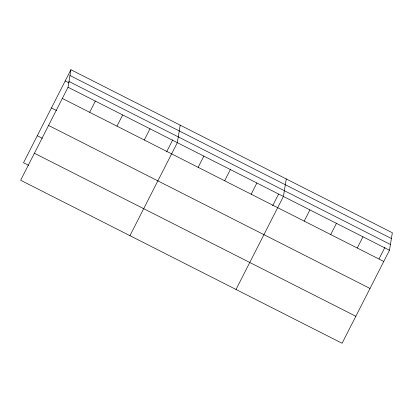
<?xml version="1.0" encoding="UTF-8"?>
<svg xmlns="http://www.w3.org/2000/svg" width="413" height="413" viewBox="0 0 413 413"><rect width="100%" height="100%" fill="white"/><g stroke="black" fill="none" stroke-linecap="round" stroke-linejoin="round"><path stroke-width="0.62" d="M68.037 87.236L70.912 69.735L392.35 232.756L389.474 250.257L342.088 343.265L20.65 180.244L68.037 87.236L389.474 250.257M180.202 125.165L177.327 142.666L129.94 235.668M286.276 178.963L283.401 196.464L236.014 289.467M70.912 69.735L23.526 162.743L28.647 165.339M89.652 112.3L95.362 101.092M116.972 126.161L122.682 114.953M144.292 140.017L150.002 128.81M166.589 151.881L172.737 139.816M198.137 167.322L203.846 156.114M224.651 180.77L230.361 169.562M251.171 194.218L256.881 183.011M272.663 205.674L278.517 194.187M304.211 221.12L309.92 209.912M330.725 234.569L336.44 223.361M357.245 248.017L362.955 236.809M379.031 258.899L384.885 247.413M69.962 75.512L391.4 238.533M68.986 81.464L390.424 244.486M65.202 80.943L69.188 82.967M62.327 98.444L383.765 261.465M51.449 107.938L56.571 110.534M48.574 125.438L370.012 288.46M37.278 135.748L42.4 138.345M34.403 153.249L355.841 316.27"/></g></svg>
